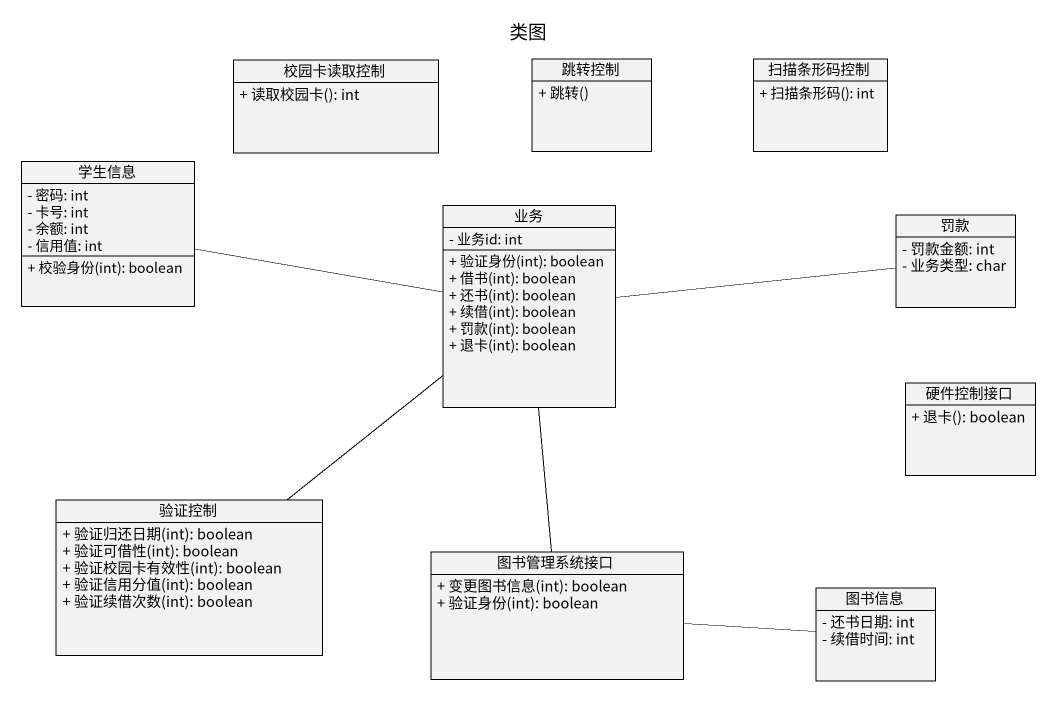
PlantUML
@startuml
title 类图
hide circle
hide empty members
skinparam classAttributeIconSize 0
class 校园卡读取控制 {
  + 读取校园卡(): int
}
class 跳转控制 {
  + 跳转()
}
class 扫描条形码控制 {
  + 扫描条形码(): int
}
class 学生信息 {
  - 密码: int
  - 卡号: int
  - 余额: int
  - 信用值: int
  + 校验身份(int): boolean
}
class 业务 {
  - 业务id: int
  + 验证身份(int): boolean
  + 借书(int): boolean
  + 还书(int): boolean
  + 续借(int): boolean
  + 罚款(int): boolean
  + 退卡(int): boolean
}
class 罚款 {
  - 罚款金额: int
  - 业务类型: char
}
class 硬件控制接口 {
  + 退卡(): boolean
}
class 验证控制 {
  + 验证归还日期(int): boolean
  + 验证可借性(int): boolean
  + 验证校园卡有效性(int): boolean
  + 验证信用分值(int): boolean
  + 验证续借次数(int): boolean
}
class 图书管理系统接口 {
  + 变更图书信息(int): boolean
  + 验证身份(int): boolean
}
class 图书信息 {
  - 还书日期: int
  - 续借时间: int
}
学生信息 -right- 业务
业务 -right- 罚款
业务 -- 验证控制
业务 -- 图书管理系统接口
图书管理系统接口 -right- 图书信息
@enduml
